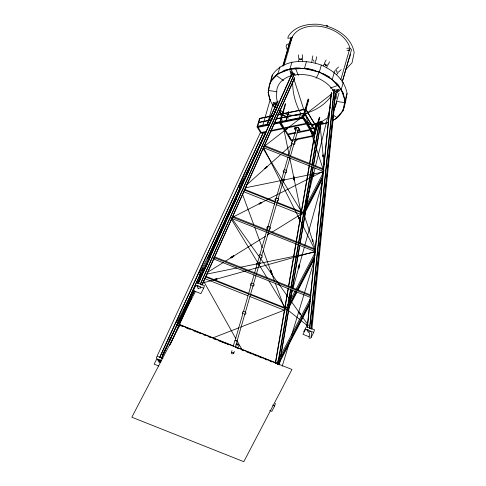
<?xml version="1.0" encoding="UTF-8"?>
<svg xmlns="http://www.w3.org/2000/svg" width="486" height="486" viewBox="0 0 486 486"><rect width="100%" height="100%" fill="white"/><g stroke="black" fill="none" stroke-linecap="round" stroke-linejoin="round"><path stroke-width="0.73" d="M292.687 81.855C292.457 92.82 295.464 103.804 300.725 113.39M199.716 280.744L199.995 274.906L200.773 273.199L201.83 274.942M309.6 332.655L309.066 337.94L310.329 338.535M311.052 337.618L311.581 332.339M311.891 329.32L334.082 109.842L333.603 109.344M307.219 327.692L331.349 92.565M307.413 327.127L331.464 92.753M309.552 328.427L334.064 89.533L334.769 90.688M309.667 328.621L334.186 89.722L332.321 90.299M310.997 329.04L335.2 93.154M311.192 328.475L335.316 93.348M315.043 249.974L314.867 251.554L202.012 283.174M310.165 297.414L310.335 295.828M275.337 363.048L288.137 288.374M288.526 286.132L295.822 243.565M296.077 242.071L309.266 165.155M309.527 163.66L316.441 123.335M275.58 362.999L288.386 288.326M288.641 286.831L296.065 243.516M296.32 242.022L309.382 165.848M309.77 163.612L316.684 123.286M277.755 364.002L278.01 362.507M278.393 360.266L287.487 307.243M287.742 305.749L290.561 289.322M290.816 287.827L298.24 244.513M298.501 243.024L303.878 211.659M304.133 210.165L311.69 166.103M311.945 164.608L319.241 122.041M277.998 363.953L278.381 361.712M278.636 360.217L287.73 307.195M288.113 304.953L290.804 289.273M291.059 287.779L298.483 244.464M298.744 242.97L304.121 211.604M304.376 210.116L311.805 166.801M312.188 164.56L319.484 121.992M279.122 364.877L279.76 361.141M280.531 356.663L289.109 306.63M290.002 301.399L291.928 290.197M292.311 287.961L299.607 245.394M299.996 243.152L305.5 211.039M306.265 206.556L313.057 166.977M313.312 165.483L320.863 121.427M279.365 364.828L280.258 359.597M280.902 355.867L289.607 305.087M290.251 301.35L292.171 290.148M292.554 287.906L299.85 245.345M300.111 243.851L305.743 210.991M306.769 205.013L313.3 166.929M313.555 165.434L321.106 121.379M333.366 110.699L334.082 109.842M271.735 232.405L300.706 214.399L301.034 212.522L289.674 157.513M240.479 327.169L284.292 310.153L284.626 308.27L287.56 307.674L287.226 309.558L299.601 319.405M315.311 248.808L303.786 213.773L304.121 211.896L301.034 212.522M277.822 364.427L278.15 362.55L275.216 363.145M270.088 100.073L268.163 92.559L270.271 82.128L272.312 75.057C282.943 59.085 305.02 59.201 321.349 65.088C333.42 70.506 344.799 79.722 347.047 93.47C345.37 103.488 343.59 115.941 332.837 120.182M271.328 79.929L272.312 75.057M332.594 120.273L335.261 119.21L342.897 110.972L345.005 100.541L347.047 93.47M312.856 55.89L312.048 59.547L313.434 60.173M311.611 62.421L312.036 60.568M315.262 63.028L315.633 61.376M316.744 56.759L315.93 60.422L315.335 60.349M304.831 208.956L315.056 167.943M315.602 165.744L330.201 107.151M313.792 173.071L312.996 176.248M274.942 107.807C265.599 97.565 265.994 80.05 279.158 73.295M270.325 83.549L270.854 81.508M342.897 110.972C350.339 93.865 334.222 77.906 319.308 72.153C305.317 67.056 288.593 66.315 275.981 75.294L283.63 80.609M288.635 304.042L292.475 290.142M292.882 288.678L304.4 246.979M304.807 245.515L322.388 181.873M203.707 288.198L196.034 285.154L193.197 290.585L200.87 293.635L203.707 288.198L204.448 285.616L196.775 282.573M266.061 132.186L260.909 133.231L257.058 126.895L259.512 118.39L273.418 115.559M268.163 92.559L268.57 91.143M262.926 124.92L270.228 99.624M270.271 82.128L277.901 73.89L279.942 66.819M282.773 65.932L290.914 37.744M283.119 66.096L291.254 37.908M284.182 65.081L292.323 36.875M267.197 124.483L273.035 104.247M277.901 73.89L289.905 69.103L291.946 62.032M285.987 120.82L288.635 111.628M286.363 120.352L288.799 111.895M289.905 69.103L304.443 68.49L306.484 61.424M294.911 129.306L295.318 127.897M256.717 264.177L256.863 263.673M280.762 180.877L280.908 180.373M234.288 351.445L233.681 353.541L232.144 353.851L231.451 353.31L231.403 352.629L232.004 350.54M233.213 346.354L234.823 340.771M243.395 311.793L251.244 284.608L251.286 285.167M251.578 283.441L254.056 274.851M254.676 272.707L259.427 256.25M259.767 255.083L266.577 231.476M266.99 230.042L267.61 227.898M276.133 198.379L283.982 171.187L284.024 171.752M284.316 170.021L288.034 157.142M288.654 154.998L292.165 142.835L292.208 143.394M292.499 141.669L296.63 127.356M299.315 118.055L300.348 114.477M326.197 25.958L326.44 25.345L327.224 25.26L327.643 26.195M236.907 341.622L244.962 313.713L244.446 314.059M245.296 312.553L253.145 285.361L252.629 285.701M253.479 284.195L255.958 275.611M256.371 274.177L261.328 257.009M261.668 255.843L268.485 232.229M268.898 230.801L269.511 228.651L269.001 228.991M269.851 227.484L277.7 200.299L277.184 200.639M278.035 199.132L285.883 171.941L285.367 172.281M286.218 170.78L289.935 157.901M290.349 156.468L294.066 143.589L293.55 143.929M294.401 142.422L298.532 128.116M301.63 117.381L302.249 115.237M235.497 347.259L237.107 341.676M259.105 265.192L259.251 264.688M283.15 181.886L283.295 181.381M284.024 180.209L284.17 179.705M294.771 139.998L314.472 135.989L303.24 117.509L308.549 99.132L308.027 99.235L305.184 109.101L282.864 113.639L285.713 103.773L285.197 103.876L279.893 122.253L291.12 140.74L293.313 140.29M321.349 65.088L319.308 72.153L316.131 78.252M314.284 134.956L315.171 131.876L312.2 132.484M314.472 135.989L319.776 117.612L319.527 117.205L316.684 127.071L305.949 109.411L308.792 99.539L308.549 99.132M345.005 100.541L341.263 89.497L332.236 79.534L334.277 72.463M334.101 102.929L337.26 91.988M340.838 79.589L349.477 49.675L349.355 50.301L348.887 49.9L349.258 50.21L346.992 50.344M333.985 110.401L339.003 93.002M342.144 82.128L351.354 50.222L351.469 49.596L350.102 48.43M342.344 81.733L348.814 59.31A30.545 21.177 16.1 0 0 350.388 54.256M341.263 89.497L343.298 82.432M269.742 410.53L271.832 411.363L274.669 405.925L275.41 403.344M311.058 337.539L313.743 332.381L314.491 329.8L306.405 326.586L303.714 331.744M313.282 60.914L314.223 61.127M282.208 366.25L290.124 340.151M291.661 335.079L303.975 294.48M304.412 293.028L314.746 258.953M301.186 213.233L300.822 214.393L276.327 204.667M178.538 326.823L178.909 325.638M322.996 155.453L323.178 154.888L323.135 156.85M235.151 201.702L240.527 186.648L241.269 187.869M274.031 114.72L277.931 104.897M213.858 259.153L214.478 257.75M232.6 217.224L231.986 218.627L308.452 325.45M332.041 93.646L264.281 146.371L263.661 147.774L315.007 249.95M198.136 283.453L291.321 75.117M198.379 283.399L291.564 75.069M200.196 284.292L294.303 73.884L295.111 75.524M200.439 284.243L294.546 73.836L291.63 74.431M201.89 285.094L294.759 77.456M202.133 285.045L294.692 78.094M260.605 132.089L156.377 357.708L159.183 362.331M159.736 357.125L263.181 132.648M266.99 124.386L277.779 100.973M159.858 357.319L263.619 132.156M267.106 124.58L277.895 101.167M161.425 358.297L169.681 340.394M170.313 339.015L177.931 322.491M179.109 319.995L180.063 317.929M183.641 310.092L200.773 272.913M201.957 270.416L202.911 268.351M207.437 258.449L240.758 186.15M241.39 184.771L242.344 182.706M246.469 173.757L265.824 131.755M269.317 124.179L278.836 103.524M161.546 358.486L178.046 322.68M179.316 319.928L180.263 317.862M185.658 306.156L200.894 273.102M202.164 270.35L203.112 268.284M208.506 256.578L240.874 186.345M249.755 167.062L265.939 131.943M269.432 124.373L272.919 116.798M273.557 115.419L277.366 107.157M169.693 345.267L190.955 299.133M203.646 271.589L206.823 264.7M170.446 344.082L191.709 297.948M241.499 184.589L243.772 179.79M249.282 168.132L263.218 138.638M263.868 137.265L265.162 134.519M257.045 152.543L257.884 150.781L257.228 150.46L255.836 153.4L256.493 153.722M202.03 270.453L203.014 268.406M211.841 249.998L236.044 199.539M162.275 355.169L189.321 300.111M197.662 283.119L209.351 259.33M232.132 217.345L232.648 216.294L315.724 249.288L315.207 250.345M214.004 257.872L214.526 256.821L310.967 295.124L310.451 296.181M200.584 273.442L199.849 274.924L217.072 241.846M263.825 146.499L264.335 145.472L323.828 169.104L323.318 170.13M298.337 311.757L298.598 311.247L300.615 314.053L300.044 314.156M300.457 313.853L300.202 314.357L298.179 311.55L298.756 311.453M256.438 153.74L239.41 186.381L241.414 187.359M249.099 170.215L239.732 188.374L248.073 172.39M225.194 223.858L199.588 272.938L201.581 273.952L209.296 259.16M210.001 257.817L210.699 256.474M193.835 289.753L176.758 322.479L178.751 323.494L195.475 291.436M197.316 283.071L207.425 263.704M194.479 290.926L177.019 324.466L194.443 291.071M323.5 172.36L303.003 211.659L305.105 212.315L322.826 178.344M322.813 176.017L304.054 211.987L303.811 213.67L322.923 177.038M295.221 290.804L286.454 307.614L288.562 308.227L296.982 292.092M295.925 289.462L315.22 252.483M296.278 291.114L287.505 307.924L287.329 309.625L296.8 291.466M296.976 289.765L315.22 254.804M297.499 290.124L314.691 257.179M298.033 290.075L314.521 258.473M310.165 298.999L277.063 362.453L279.171 363.066L309.831 304.291M310.171 301.314L278.12 362.756L277.937 364.457L309.995 303.015M326.13 60.021L324.32 63.326L325.152 64.061C326.434 63.945 324.393 65.762 326.082 65.41M323.257 65.804L324.071 64.316L327.309 65.968L326.562 67.706M329.63 61.813L327.825 65.112L326.562 64.784M299.4 265.022L298.507 268.4M331.264 95.912C324.66 105.438 313.871 111.434 302.808 114.222M345.297 70.02L352.028 62.761L354.173 52.561C351.165 35.727 334.064 26.511 318.409 24.3C307.17 23.614 294.741 26.214 288.277 36.322L287.797 38.26L291.46 37.884M238.413 344.337L237.715 345.522M338.542 67.038L335.759 69.638L336.585 70.677M334.003 71.697L335.255 70.525M341.148 69.668L338.365 72.274L337.63 71.734M336.634 74.48L337.892 73.307L337.667 72.961M326.762 118.213L323.275 120.777M246.517 185.057L280.835 154.384M282.524 152.877L292.086 144.33M294.334 142.313L297.711 139.3M310.086 128.237L315.153 123.711M292.444 141.438L291.497 142.064L291.448 143.552M293.921 144.53L294.862 143.905L294.917 142.422M285.738 172.888L286.679 172.263L286.734 170.774L285.677 169.942L284.255 169.796L283.18 170.872L283.259 171.904L284.316 172.743M277.549 201.24L278.624 200.165L278.545 199.132L277.488 198.294L276.072 198.148L275.131 198.774L275.076 200.256M268.254 227.108L267.743 227.448L275.799 199.539L275.841 200.104M269.365 229.599L270.441 228.517L270.362 227.484L269.305 226.652L267.889 226.5L266.942 227.132L266.893 228.614M258.759 255.484L259.706 254.858L261.122 255.004L262.179 255.836L262.13 257.325L261.182 257.951M252.999 286.303L254.075 285.227L253.996 284.195L252.939 283.356L251.523 283.21L250.576 283.836L250.527 285.325M244.816 314.661L245.892 313.585L245.813 312.547L244.756 311.714L243.34 311.569L242.393 312.194L242.338 313.677M235.522 340.522L235.005 340.862L243.061 312.96L243.103 313.525M236.955 343.918L237.575 343.79L237.873 344.282M231.403 352.629L232.94 352.32L233.632 352.866L233.681 353.541M316.568 123.128C311.793 126.755 306.302 121.561 303.568 117.758M207.996 272.014L223.451 262.41M225.376 261.213L265.295 236.409M267.227 235.206L269.803 233.608M334.204 92.37L339.325 89.242L334.423 90.238M334.909 93.525L340.024 90.402L335.826 91.253M282.475 71.491L285.124 70.039L291.57 68.733M232.654 217.236L323.129 171.382L323.305 169.802L324.047 171.023M300.105 59.62L301.016 59.59L300.943 58.654L302.565 58.49L302.256 54.711M328.597 121.871L323.263 123.997L320.353 124.118M212.917 337.879L239.063 327.722M330.316 88.106L338.226 85.293M290.452 43.29L286.606 44.584L286.321 45.587L286.126 46.522L288.016 52.087M307.103 330.146L308.349 329.757M308.276 332.072L310.761 331.3M235.813 345.03L236.488 343.815M293.72 68.295L295.865 67.858L300.293 68.064M278.041 101.702L273.144 102.698L273.035 103.068L277.069 104.022M275.945 103.427L273.843 103.852L273.74 104.223L276.431 104.861M277.883 114.653L282.348 113.748M273.345 115.826L259.955 118.548L258.868 122.314L272.257 119.592M277.81 114.915L282.269 114.01M275.975 118.833L281.181 117.776M271.437 120.006L258.789 122.575L257.726 126.269L269.627 123.851M275.902 119.094L281.108 118.037M274.092 122.94L280.039 121.731M257.058 126.895L269.578 124.349M273.995 123.45L303.24 117.509M269.195 125.078L258.121 127.326L261.255 132.49L266.425 131.439M273.612 124.179L279.529 122.976L282.664 128.134L270.842 130.54M319.776 117.612L319.259 117.721L316.41 127.587L310.463 128.796M270.483 131.287L283.739 128.59M320.529 124.173L328.481 122.557M297.657 130.521L299.668 130.108L298.052 127.454L294.698 128.134L295.986 130.26M297.475 130.819L300.111 130.284L298.21 127.156L294.255 127.958L295.774 130.467M310.384 129.057L316.337 127.848L315.25 131.615L312.273 132.222M295.172 132.556L287.876 134.045L284.474 128.444L306.362 123.991L309.764 129.592L297.359 132.113M295.537 133.158L288.241 134.646L291.503 140.011L292.961 139.713M296.995 132.866L310.135 130.193L313.391 135.564L294.419 139.415M263.048 146.62L264.281 146.371M281.327 179.121L281.971 178.988L283.545 181.57L282.901 181.703M245.108 187.894L281.68 180.452M283.144 180.154L323.366 171.965M282.943 180.476L284.249 180.215L283.939 179.705L280.677 180.367L280.987 180.877M300.706 214.399L303.786 213.773M257.288 262.422L257.926 262.294L259.5 264.87L258.856 265.004M258.819 263.272L260.125 263.011L259.98 263.515L258.674 263.776M200.651 275.349L202.127 275.052M206.568 274.147L236.907 267.974M239.865 267.367L257.629 263.752M259.105 263.455L315.341 252.009M258.898 263.783L260.204 263.515L259.895 263.005L256.632 263.673L256.942 264.177M196.897 286.218L198.355 285.92M197.972 288.405L200.894 287.809M284.292 310.153L287.226 309.558M299.303 114.903C292.955 115.826 285.045 115.735 280.671 110.279M158.588 360.071L160.909 359.865M159.754 361.997L160.921 361.894M346.791 48.296L349.732 48.12M308.725 124.604L316.72 124.27M299.801 58.818L298.781 58.636L298.471 54.857M304.722 68.271L307.674 68.411L315.262 70.5M307.942 124.313L316.89 124.726M268.114 90.372L276.99 91.793M336.178 101.301L345.054 102.728M304.443 68.49L319.308 72.153L332.236 79.534M170.938 337.381L169.31 340.698M245.005 189.522L275.1 201.477M276.504 202.03L301.703 212.042M243.966 189.856L275.465 202.364M276.862 202.923L301.363 212.649M243.431 191.599L274.924 204.108M205.718 276.291L249.367 293.629M250.776 294.188L285.276 307.893M205.39 276.88L284.942 308.476L284.389 310.256L249.889 296.551M204.831 278.654L247.781 295.713M313.743 332.381L305.658 329.168L302.966 334.325L309.035 336.737M179.419 324.454L233.626 345.989M235.74 346.828L275.866 362.763M179.091 325.043L182.615 326.44M185.427 327.558L189.649 329.241M193.878 330.917L197.395 332.315M198.804 332.874L200.912 333.712M203.731 334.83L205.845 335.668M208.658 336.786L210.772 337.624M213.585 338.742L216.404 339.866M218.512 340.704L225.553 343.499M226.962 344.058L229.076 344.896M236.816 347.97L238.93 348.808M241.742 349.932L243.857 350.771M246.675 351.888L252.307 354.124M253.71 354.683L257.234 356.08M258.643 356.639L262.161 358.036M264.973 359.154L267.087 359.998M269.906 361.116L272.014 361.955M157.555 356.396L162.944 358.534M161.528 360.849L156.808 358.978L154.117 364.129L158.837 366.007M272.573 405.099L274.669 405.925M307.018 325.207L306.374 324.885L307.559 325.638M323.336 73.738L329.897 77.231M288.556 118.116L283.259 115.291L279.377 111.798M288.04 117.624L280.926 113.566L279.426 111.901M321.234 121.767L323.123 122.958L322.127 120.783M320.402 122.46L321.665 123.256L321.033 121.682M333.068 114.945L337.187 117.806M236.287 340.601L236.864 341.057M237.648 344.258L237.053 344.38M300.779 320.341L307.857 325.966M335.383 82.17L338.128 84.643L339.234 86.465M336.956 72.365L336.172 71.491M272.901 104.697L275.41 107.467M302.079 115.619L303.118 117.187M340.34 88.288L341.816 90.718M342.551 91.927L343.292 93.142L343.821 96.064M293.969 74.437L291.4 70.209L293.028 76.357M292.505 74.735L289.935 70.506L291.57 76.648M284.839 129.628L285.622 130.916M289.152 136.724L290.324 138.656M263.133 148.595L282.409 180.3M283.198 181.594L302.474 213.299M239.756 188.355L240.497 189.57M306.988 329.951L308.391 332.26M231.044 218.67L257.975 262.962M258.759 264.244L267.343 278.369M268.904 280.938L286.078 309.181M199.995 274.906L201.052 276.643M158.466 359.883L159.87 362.192M203.257 280.525L235.832 338.627M236.943 340.607L242.125 349.853M200.111 286.77L200.651 287.858M197.14 286.169L198.215 288.356M295.537 68.338L298.295 75.391M242.55 194.357L253.838 224.982M254.628 227.12L262.24 247.775M263.291 250.624L274.578 281.254M275.362 283.393L284.553 308.324M293.787 78.72L323.062 169.098M277.026 100.566L276.297 95.821L276.704 93.446A30.545 21.177 16.1 0 1 291.418 75.731M279.845 109.945L282.299 121.834M283.684 128.523L289.055 154.542M344.489 99.715L344.884 101.902M319.776 121.943L324.041 164.736M302.614 61.187L302.474 59.486L298.975 59.62L298.641 59.784L298.781 61.485M295.014 74.947A30.545 21.177 16.1 0 1 333.189 90.481M335.565 95.335A30.545 21.177 16.1 0 1 336.3 98.239M336.506 101.179A30.545 21.177 16.1 0 1 334.83 107.771M291.017 40.417A30.545 21.177 16.1 0 1 320.165 26.42A30.545 21.177 16.1 0 1 349.987 48.339M238.608 346.245L239.404 345.546L238.608 346.245M313.434 172.967L312.638 176.145L313.33 176.357L314.126 173.18L313.434 172.967M214.138 257.61L213.773 259.008L310.22 297.317L310.578 295.913L214.138 257.61M232.265 217.084L231.901 218.481L314.977 251.481L315.341 250.077L232.265 217.084M263.953 146.237L263.57 147.689L323.062 171.315L323.445 169.869L263.953 146.237M299.09 264.858L298.118 268.357L298.817 268.558L299.789 265.064L299.09 264.858M281.625 117.934L280.556 121.628L302.875 117.09L303.944 113.396L281.625 117.934M282.785 113.906L281.698 117.673L304.017 113.135L305.105 109.368L282.785 113.906M304.71 113.7L303.641 117.393L314.375 135.059L315.444 131.366L304.71 113.7M305.87 109.672L304.783 113.438L315.517 131.105L316.605 127.338L305.87 109.672M298.714 217.072L298.538 217.57L299.868 220.249L300.044 219.751L298.714 217.072M312.541 239.677L312.632 241.36L312.541 239.677M231.16 257.446L230.99 257.896L233.723 255.843L231.16 257.446M313.537 139.105L314.138 142.094L313.537 139.105M265.192 168.223L265.01 168.666L267.245 166.376L265.192 168.223M177.943 322.74L177.165 324.448L178.581 326.768L179.352 325.067L177.943 322.74M219.563 233.061L218.001 236.318L218.657 236.639L220.219 233.377L219.563 233.061M170.683 337.241L169.055 340.552L169.693 340.874L171.321 337.563L170.683 337.241M285.209 129.932L284.96 130.436L287.056 128.492L285.209 129.932M259.396 203.5L259.141 204.005L261.754 202.298L259.396 203.5M306.86 324.721L306.532 325.371L307.073 325.802L307.407 325.158L306.86 324.721M179.948 324.97L131.828 417.213L243.82 461.7L291.946 369.457L179.948 324.97M293.817 176.849L294.194 180.142L293.817 176.849M270.793 270.483L270.568 270.878L271.698 273.952L271.917 273.557L270.793 270.483M214.168 279.602L213.852 280.021L216.92 278.83L214.168 279.602M266.984 166.394L264.931 168.241L265.271 168.654L267.324 166.807L266.984 166.394M286.764 128.535L284.918 129.981L285.258 130.388L287.105 128.948L286.764 128.535M233.389 255.83L230.826 257.434L231.324 257.908L233.888 256.304L233.389 255.83M261.377 202.316L259.02 203.519L259.518 203.986L261.881 202.784L261.377 202.316M313.689 139.275L313.191 139.421L313.992 141.924L314.485 141.778L313.689 139.275M293.957 176.977L293.459 177.117L294.054 180.014L294.552 179.875L293.957 176.977M216.574 278.751L213.822 279.523L214.192 280.1L216.944 279.329L216.574 278.751M302.863 118.232L280.969 122.685L284.103 127.842L305.998 123.389L302.863 118.232M298.951 217.285L298.295 217.364L299.625 220.037L300.281 219.958L298.951 217.285M271.012 270.647L270.35 270.714L271.48 273.788L272.136 273.715L271.012 270.647M323.433 155.277L322.747 155.064L322.88 156.462L323.567 156.674L323.433 155.277M312.759 240.12L312.079 239.908L312.407 240.922L313.093 241.135L312.759 240.12"/></g></svg>
